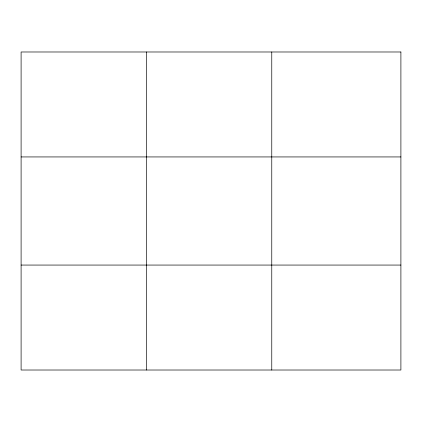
<?xml version="1.0" encoding="UTF-8"?>
<svg xmlns="http://www.w3.org/2000/svg" width="422" height="422" viewBox="0 0 422 422"><rect width="100%" height="100%" fill="white"/><g stroke="black" fill="none" stroke-linecap="round" stroke-linejoin="round"><path stroke-width="0.63" d="M146.434 370.015L146.434 51.985M271.768 370.015L271.768 51.985M21.1 156.937L400.9 156.937M21.1 265.063L400.9 265.063M400.9 51.985L21.1 51.985L21.1 370.015L400.9 370.015L400.9 51.985"/></g></svg>
